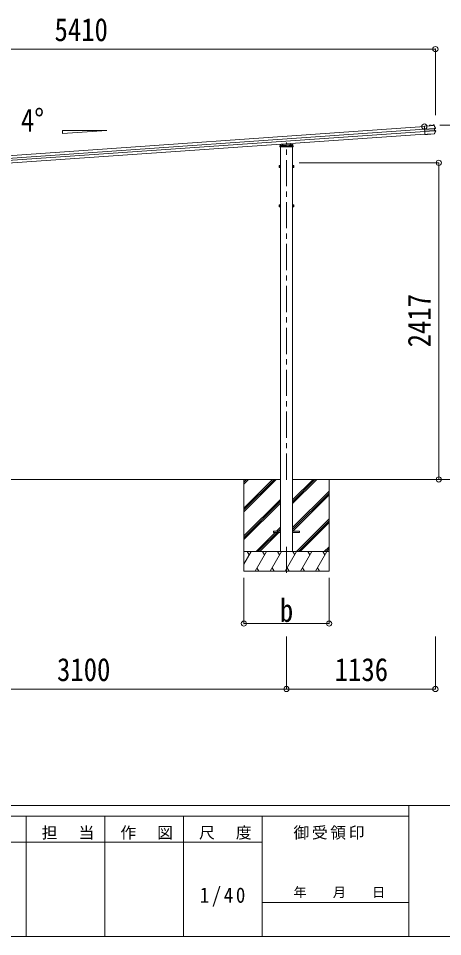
# Model space of a CAD drawing. Units: millimetres at full size, sheet at 1:40. Extents: x -11243 to 11243, y -7760 to 7760.
# Drawn here: x 4143 to 7379, y -7760 to -750 of the extents above; entities that cross this region are included whole.
import ezdxf
from ezdxf.enums import TextEntityAlignment as Align

# ---------------------------------------------------------------- set-up
doc = ezdxf.new("R2010")
doc.units = ezdxf.units.MM
doc.header["$LTSCALE"] = 40
doc.header["$PDMODE"] = 32
doc.header["$PDSIZE"] = 40
doc.linetypes.add('CHAIN1', pattern=[8, 5, -1, 1, -1])
doc.linetypes.add('DASHED1', pattern=[1.8, 1.2, -0.6])
for name, color, linetype, lineweight in [('0-0_0', 7, 'Continuous', 9), ('0-1_本体', 5, 'CHAIN1', 9), ('0-3_ELV2', 4, 'Continuous', 9), ('0-6_OTH_LINE', 6, 'Continuous', 9), ('0-7_SHAPE', 4, 'Continuous', 9), ('F-0_240', 7, 'Continuous', 9)]:
    doc.layers.add(name, color=color, linetype=linetype, lineweight=lineweight)
doc.styles.add('ＭＳ ゴシック', font='')
doc.styles.get('ＭＳ ゴシック').set_extended_font_data('MS Gothic')

msp = doc.modelspace()

# ---------------------------------------------------------------- linework, layer by layer
at = {"layer": '0-0_0'}
for p, q in [((3134.56, -4269.81), (6141.56, -4269.81)), ((5863.06, -4269.81), (5863.06, -4969.81)), ((5863.06, -4488.79), (6082.04, -4269.81)), ((5863.06, -4502.93), (6096.19, -4269.81)), ((5863.06, -4517.07), (6110.33, -4269.81)), ((5863.06, -4304.94), (5898.2, -4269.81)), ((5863.06, -4290.8), (5884.05, -4269.81)), ((5863.06, -4276.66), (5869.91, -4269.81)), ((6234.56, -4453.94), (6418.7, -4269.81)), ((6234.56, -4439.8), (6404.55, -4269.81)), ((6234.56, -4425.66), (6390.41, -4269.81)), ((6234.56, -4269.81), (7091.84, -4269.81)), ((6513.06, -4269.81), (6513.06, -4969.81)), ((6234.56, -4637.79), (6513.06, -4359.29)), ((6234.56, -4651.93), (6513.06, -4373.43)), ((6235.33, -4665.31), (6513.06, -4387.57)), ((5863.06, -4700.92), (6141.56, -4422.42)), ((5863.06, -4715.06), (6141.56, -4436.56)), ((5863.06, -4729.2), (6141.56, -4450.7)), ((6264.67, -4819.81), (6513.06, -4571.42)), ((6278.81, -4819.81), (6513.06, -4585.56)), ((6292.96, -4819.81), (6513.06, -4599.7)), ((5956.31, -4819.81), (6101.81, -4674.31)), ((5970.45, -4819.81), (6141.56, -4648.69)), ((5984.59, -4819.81), (6130.09, -4674.31)), ((6110.81, -4665.31), (6141.56, -4634.55)), ((5863.06, -4819.81), (6513.06, -4819.81)), ((5863.06, -4917.06), (5919.21, -4819.81)), ((5904.21, -4845.79), (5889.21, -4819.81)), ((5948.08, -4969.81), (6034.68, -4819.81)), ((6019.68, -4845.79), (6004.68, -4819.81)), ((6063.55, -4969.81), (6150.15, -4819.81)), ((6135.15, -4845.79), (6120.15, -4819.81)), ((6179.02, -4969.81), (6265.62, -4819.81)), ((6250.62, -4845.79), (6235.62, -4819.81)), ((6294.49, -4969.81), (6381.09, -4819.81)), ((6366.09, -4845.79), (6351.09, -4819.81)), ((6409.96, -4969.81), (6496.56, -4819.81)), ((6466.56, -4819.81), (6481.56, -4845.79)), ((6476.81, -4819.81), (6513.06, -4783.55)), ((6490.95, -4819.81), (6513.06, -4797.69)), ((6505.09, -4819.81), (6513.06, -4811.84)), ((5863.06, -4969.81), (6513.06, -4969.81)), ((5963.08, -4943.83), (5978.08, -4969.81)), ((6078.55, -4943.83), (6093.55, -4969.81)), ((6194.02, -4943.83), (6209.02, -4969.81)), ((6309.49, -4943.83), (6324.49, -4969.81)), ((6424.96, -4943.83), (6439.96, -4969.81))]:
    msp.add_line(p, q, dxfattribs=at)
at = {"layer": '0-1_本体'}
for p, q in [((6188.06, -4272.31), (6188.06, -1697.63)), ((6188.06, -4783.68), (6188.06, -5012.68))]:
    msp.add_line(p, q, dxfattribs=at)
at = {"layer": '0-3_ELV2'}
for p, q in [((7239.75, -1575.92), (2028.67, -1940.32)), ((7241.17, -1596.23), (2030.09, -1960.63)), ((7278.84, -1570), (7239.53, -1572.75)), ((7244.04, -1637.2), (7239.53, -1572.75)), ((7239.64, -1574.25), (7280.44, -1571.4)), ((7241.21, -1596.71), (7314.12, -1591.61)), ((7314.2, -1592.84), (7241.29, -1597.94)), ((7315.17, -1606.71), (7242.26, -1611.81)), ((7242.35, -1613.04), (7315.26, -1607.94)), ((7291.4, -1564.72), (7278.53, -1565.62)), ((7278.53, -1565.62), (7278.84, -1570)), ((7291.5, -1566.21), (7280.13, -1567.01)), ((7280.44, -1571.4), (7280.13, -1567.01)), ((7280.13, -1567.01), (7280.71, -1567.6)), ((7281.15, -1572.02), (7280.44, -1571.4)), ((7291.51, -1566.24), (7290.21, -1566.34)), ((7290.21, -1566.34), (7290.35, -1568.3)), ((7290.35, -1568.3), (7307.3, -1567.11)), ((7291.5, -1566.21), (7291.4, -1564.72)), ((7291.4, -1564.72), (7291.6, -1565.32)), ((7291.5, -1566.21), (7291.51, -1566.24)), ((7291.51, -1566.24), (7291.55, -1566.71)), ((7305.89, -1565.71), (7291.55, -1566.71)), ((7295.73, -1566.42), (7295.83, -1567.91)), ((7301.82, -1567.5), (7301.71, -1566)), ((7305.65, -1564.33), (7305.76, -1563.71)), ((7310.94, -1563.35), (7305.76, -1563.71)), ((7305.89, -1565.71), (7305.86, -1565.24)), ((7307.3, -1567.11), (7307.17, -1565.15)), ((7315.61, -1591.51), (7316.52, -1591.44)), ((7315.97, -1592.83), (7316.48, -1592.8)), ((7316.15, -1607.82), (7316.38, -1607.81)), ((7322.43, -1589.86), (7316.52, -1591.44)), ((7316.52, -1591.44), (7317.66, -1607.77)), ((7316.75, -1607.84), (7317.66, -1607.77)), ((7317.44, -1606.44), (7316.93, -1606.47)), ((7317.18, -1592.63), (7318.11, -1592.57)), ((7317.66, -1607.77), (7323.7, -1608.52)), ((7318.15, -1606.5), (7319.08, -1606.44)), ((7242.38, -1613.47), (2031.29, -1977.86)), ((7243.8, -1633.78), (2032.71, -1998.17)), ((7260.69, -1634.52), (7243.93, -1635.7)), ((7251.49, -1636.28), (7244.01, -1636.8)), ((7260.8, -1636.02), (7244.04, -1637.2)), ((7251.52, -1636.67), (7251.42, -1635.17)), ((7260.69, -1634.52), (7260.87, -1634.14)), ((7260.69, -1634.52), (7260.8, -1636.02)), ((7260.8, -1636.02), (7260.97, -1635.64)), ((7260.87, -1634.14), (7266.85, -1633.73)), ((7260.87, -1634.14), (7260.97, -1635.64)), ((7260.97, -1635.64), (7266.96, -1635.23)), ((7266.85, -1633.73), (7267.08, -1634.08)), ((7314.14, -1630.79), (7267.08, -1634.08)), ((7267.08, -1634.08), (7267.18, -1635.58)), ((7313.32, -1632.35), (7267.18, -1635.58)), ((6139.13, -1720.24), (6188.06, -1716.82)), ((6139.65, -1711.73), (6188.06, -1708.35)), ((6141.56, -4819.81), (6141.56, -1730.75)), ((6188.06, -1708.35), (6236.48, -1711.73)), ((6188.06, -1716.82), (6237, -1720.24)), ((6217.88, -1705.81), (6218.17, -1710.45)), ((6234.56, -4819.81), (6234.56, -1730.75)), ((6237.41, -1712.67), (6238.51, -1730.75)), ((6132.86, -1874.05), (6133.44, -1873.04)), ((6132.86, -1874.05), (6132.86, -1887.05)), ((6132.86, -1887.05), (6133.44, -1888.05)), ((6138.36, -1873.04), (6133.44, -1873.04)), ((6138.36, -1876.79), (6133.44, -1876.79)), ((6138.36, -1884.3), (6133.44, -1884.3)), ((6138.36, -1888.05), (6133.44, -1888.05)), ((6138.36, -1872.84), (6138.36, -1887.85)), ((6139.96, -1873.3), (6138.36, -1873.3)), ((6138.36, -1879.85), (6139.96, -1879.85)), ((6138.36, -1880.85), (6139.96, -1880.85)), ((6138.36, -1887.4), (6139.96, -1887.4)), ((6236.16, -1873.3), (6237.76, -1873.3)), ((6237.76, -1879.85), (6236.16, -1879.85)), ((6237.77, -1880.85), (6236.16, -1880.85)), ((6237.76, -1887.4), (6236.16, -1887.4)), ((6237.76, -1872.84), (6237.76, -1887.85)), ((6237.76, -1872.84), (6242.68, -1872.84)), ((6237.76, -1876.6), (6242.68, -1876.6)), ((6237.76, -1884.1), (6242.68, -1884.1)), ((6237.76, -1887.85), (6242.68, -1887.85)), ((6243.26, -1873.85), (6242.68, -1872.84)), ((6243.26, -1886.85), (6242.68, -1887.85)), ((6243.26, -1873.85), (6243.26, -1886.85)), ((6132.86, -2174.05), (6133.44, -2173.04)), ((6138.36, -2173.04), (6133.44, -2173.04)), ((6138.36, -2172.84), (6138.36, -2187.85)), ((6237.76, -2172.84), (6237.76, -2187.85)), ((6237.76, -2172.84), (6242.68, -2172.84)), ((6243.26, -2173.85), (6242.68, -2172.84)), ((6132.86, -2174.05), (6132.86, -2187.05)), ((6132.86, -2187.05), (6133.44, -2188.05)), ((6138.36, -2176.79), (6133.44, -2176.79)), ((6138.36, -2184.3), (6133.44, -2184.3)), ((6138.36, -2188.05), (6133.44, -2188.05)), ((6139.96, -2173.3), (6138.36, -2173.3)), ((6138.36, -2179.85), (6139.96, -2179.85)), ((6138.36, -2180.85), (6139.96, -2180.85)), ((6138.36, -2187.4), (6139.96, -2187.4)), ((6236.16, -2173.3), (6237.76, -2173.3)), ((6237.76, -2179.85), (6236.16, -2179.85)), ((6237.77, -2180.85), (6236.16, -2180.85)), ((6237.76, -2187.4), (6236.16, -2187.4)), ((6237.76, -2176.6), (6242.68, -2176.6)), ((6237.76, -2184.1), (6242.68, -2184.1)), ((6237.76, -2187.85), (6242.68, -2187.85)), ((6243.26, -2186.85), (6242.68, -2187.85)), ((6243.26, -2173.85), (6243.26, -2186.85)), ((6088.06, -4665.31), (6141.56, -4665.31)), ((6288.06, -4665.31), (6234.56, -4665.31))]:
    msp.add_line(p, q, dxfattribs=at)
at = {"layer": '0-3_ELV2', "linetype": 'DASHED1'}
for p, q in [((6139.2, -1720.25), (6236.93, -1720.25)), ((6141.67, -1713.6), (6140.62, -1730.75)), ((6141.09, -1723.05), (6146.06, -1723.05)), ((6141.14, -1722.25), (6234.99, -1722.25)), ((6188.06, -1718.82), (6141.15, -1722.1)), ((6188.06, -1710.35), (6141.67, -1713.6)), ((6144.86, -1713.37), (6144.86, -1727.02)), ((6144.86, -1727.02), (6145.86, -1728.75)), ((6230.26, -1728.75), (6145.86, -1728.75)), ((6146.06, -1713.29), (6146.06, -1728.75)), ((6147.56, -1721.66), (6147.56, -1728.75)), ((6150.66, -1722.25), (6150.66, -1728.75)), ((6150.79, -1722.25), (6150.79, -1728.75)), ((6151.06, -1721.41), (6151.06, -1728.75)), ((6151.06, -1727.02), (6154.06, -1727.02)), ((6154.06, -1721.2), (6154.06, -1728.75)), ((6157.31, -1721.19), (6157.99, -1710)), ((6160, -1709.86), (6158.73, -1730.75)), ((6162.06, -1720.25), (6162.06, -1722.25)), ((6166.56, -1723.05), (6166.56, -1720.33)), ((6168.06, -1723.05), (6166.56, -1723.05)), ((6168.06, -1720.22), (6168.06, -1723.05)), ((6234.46, -1713.6), (6188.06, -1710.35)), ((6234.98, -1722.1), (6188.06, -1718.82)), ((6208.06, -1723.05), (6208.06, -1720.22)), ((6208.06, -1723.05), (6209.56, -1723.05)), ((6209.56, -1720.33), (6209.56, -1723.05)), ((6214.06, -1722.25), (6214.06, -1720.25)), ((6215.89, -1705.95), (6217.4, -1730.75)), ((6218.17, -1710.45), (6218.82, -1721.19)), ((6222.06, -1721.2), (6222.06, -1728.75)), ((6222.06, -1727.02), (6225.06, -1727.02)), ((6225.06, -1721.41), (6225.06, -1728.75)), ((6225.33, -1722.25), (6225.33, -1728.75)), ((6225.46, -1722.25), (6225.46, -1728.75)), ((6228.56, -1721.66), (6228.56, -1728.75)), ((6230.06, -1713.29), (6230.06, -1728.75)), ((6230.06, -1723.05), (6235.04, -1723.05)), ((6230.26, -1728.75), (6231.26, -1727.02)), ((6231.26, -1713.37), (6231.26, -1727.02)), ((6235.51, -1730.75), (6234.46, -1713.6))]:
    msp.add_line(p, q, dxfattribs=at)
at = {"layer": '0-3_ELV2'}
for points in [[(7311.37, -1564.83), (7305.87, -1565.21), (7305.76, -1563.71)], [(7307.17, -1565.15), (7305.86, -1565.24), (7305.87, -1565.21)], [(7312.52, -1565.48), (7318.04, -1576.7), (7323.28, -1588.07)], [(7324.71, -1610.38), (7319.54, -1620.64), (7314.14, -1630.79)], [(7322.82, -1591.31), (7318.11, -1592.57), (7319.08, -1606.44), (7323.89, -1607.03)], [(7266.85, -1633.73), (7266.96, -1635.23), (7267.18, -1635.58)], [(6238.51, -1730.75), (6137.61, -1730.75), (6138.72, -1712.67)], [(6141.56, -1871.85), (6139.96, -1871.85), (6139.96, -1888.85), (6141.56, -1888.85)], [(6234.56, -1871.85), (6236.16, -1871.85), (6236.16, -1888.85), (6234.56, -1888.85)], [(6141.56, -2171.85), (6139.96, -2171.85), (6139.96, -2188.85), (6141.56, -2188.85)], [(6234.56, -2171.85), (6236.16, -2171.85), (6236.16, -2188.85), (6234.56, -2188.85)], [(6088.06, -4665.31), (6088.06, -4674.31), (6141.56, -4674.31)], [(6288.06, -4665.31), (6288.06, -4674.31), (6234.56, -4674.31)]]:
    msp.add_lwpolyline(points, dxfattribs=at)
for centre, radius, start, end in [((7311.16, -1566.53), 3.19, 26.86597, 94.02466), ((7311.45, -1566.02), 1.2, 26.89869, 94.02902), ((6866.17, -1791.92), 502, 24.03393, 26.8619), ((6875.1, -1390.5), 502, 331.41438, 333.93986), ((7322.09, -1588.6), 1.3, 285.12702, 24.10936), ((7322.1, -1588.6), 2.8, 285, 24.03393), ((7323.54, -1609.81), 1.3, 333.87402, 82.86161), ((7323.55, -1609.81), 2.8, 333.93986, 83), ((7313.1, -1629.17), 3.19, 273.987, 331.41712), ((6139.2, -1721.24), 1, 94, 176.5), ((6139.72, -1712.73), 1, 94, 176.5), ((6236.41, -1712.73), 1, 3.5, 86), ((6236.93, -1721.24), 1, 3.5, 86), ((6145.28, -1880.55), 12.42, 162.41205, 197.58795), ((6136.19, -1874.92), 3.32, 145.61575, 214.38425), ((6136.19, -1886.18), 3.32, 145.61575, 214.38425), ((6239.94, -1874.72), 3.32, 325.61575, 34.38425), ((6230.84, -1880.35), 12.42, 342.41205, 17.58795), ((6239.94, -1885.98), 3.32, 325.61575, 34.38425), ((6136.19, -2174.92), 3.32, 145.61575, 214.38425), ((6239.94, -2174.72), 3.32, 325.61575, 34.38425), ((6145.28, -2180.55), 12.42, 162.41205, 197.58795), ((6136.19, -2186.18), 3.32, 145.61575, 214.38425), ((6230.84, -2180.35), 12.42, 342.41205, 17.58795), ((6239.94, -2185.98), 3.32, 325.61575, 34.38425)]:
    msp.add_arc(centre, radius, start, end, dxfattribs=at)
at = {"layer": '0-3_ELV2', "linetype": 'DASHED1'}
for centre, start, end in [((6139.2, -1721.25), 90, 176.5), ((6236.93, -1721.25), 3.5, 90)]:
    msp.add_arc(centre, 1, start, end, dxfattribs=at)
at = {"layer": '0-3_ELV2'}
for centre, major_axis, ratio, start_param, end_param in [((7280.79, -1568.79), (-0.08, 1.2), 0.052408, 5.1044164, 6.2220988), ((7269.97, -1760.78), (-34.91, 499.28), 0.052408, 5.0964197, 5.1044164), ((7291.82, -1568.5), (-0.22, 3.19), 0.016053, 5.3122341, 6.2220988), ((7305.87, -1567.52), (-0.22, 3.19), 0.016053, 0.0610865, 0.9709512), ((7314.14, -1591.9), (1.5, 0.1), 0.19438, 0.8222243, 1.5707963), ((7314.24, -1593.42), (2.99, 0.21), 0.19438, 0.9410649, 1.5707963), ((7314.14, -1591.9), (1.48, 0.4), 0.014741, 0.0756738, 0.8193583), ((7315.13, -1606.13), (2.99, 0.21), 0.19438, 4.712389, 5.3421204), ((7315.24, -1607.65), (1.5, 0.1), 0.19438, 4.712389, 5.3570179), ((7315.24, -1607.65), (1.52, -0.19), 0.014741, 5.567803, 6.2075115), ((7314.24, -1593.43), (2.95, 0.79), 0.014741, 0.0756738, 0.7041788), ((7315.13, -1606.13), (3.03, -0.37), 0.014741, 5.5790065, 6.2075115)]:
    msp.add_ellipse(centre, major_axis=major_axis, ratio=ratio, start_param=start_param, end_param=end_param, dxfattribs=at)
at = {"layer": '0-6_OTH_LINE'}
for p, q in [((7323.96, -984.72), (1913.96, -984.72)), ((7323.96, -984.72), (7323.96, -1489.69)), ((7800.78, -1565.81), (7356.97, -1565.81)), ((7349.78, -1853.05), (6284.56, -1853.05)), ((7349.78, -1853.05), (7349.78, -4269.81)), ((7800.78, -4269.81), (7091.84, -4269.81)), ((5863.06, -5369.8), (5863.06, -5019.82)), ((6513.06, -5369.8), (6513.06, -5019.82)), ((5863.06, -5369.8), (6513.06, -5369.8)), ((6187.96, -5869.82), (6187.96, -5469.82)), ((7323.96, -5869.82), (7323.96, -5469.82)), ((3087.96, -5869.82), (6187.96, -5869.82)), ((6187.96, -5869.82), (7323.96, -5869.82))]:
    msp.add_line(p, q, dxfattribs=at)
for p in [(7323.96, -984.72), (7239.75, -1575.92), (7349.78, -1853.05), (7349.78, -4269.81), (5863.06, -5369.8), (6513.06, -5369.8), (6187.96, -5869.82), (7323.96, -5869.82)]:
    msp.add_point(p, dxfattribs=at)
at = {"layer": '0-7_SHAPE'}
for p, q in [((4480.81, -1606.35), (4816.81, -1606.35)), ((4480.81, -1629.84), (4480.81, -1606.35)), ((4816.81, -1606.35), (4480.81, -1629.84))]:
    msp.add_line(p, q, dxfattribs=at)
at = {"layer": 'F-0_240', "color": 5}
for p, q in [((-11242.74, -6760), (10677.26, -6760)), ((7121.58, -6760), (7121.58, -7760)), ((-11242.74, -6840), (7121.58, -6840)), ((4201.58, -6840), (4201.58, -7760)), ((4801.58, -6840), (4801.58, -7760)), ((5401.58, -6840), (5401.58, -7760)), ((6001.58, -6840), (6001.58, -7760)), ((3601.58, -7040), (6001.58, -7040)), ((6001.58, -7500), (7121.58, -7500)), ((-11242.74, -7760), (10677.26, -7760))]:
    msp.add_line(p, q, dxfattribs=at)

# ---------------------------------------------------------------- texts
at = {"layer": '0-6_OTH_LINE', "color": 7, "style": 'ＭＳ ゴシック', "width": 0.85}
for s, p in [('5410', (4418.96, -976.72)), ('b', (6138.06, -5409.8)), ('3100', (4437.96, -5861.82)), ('1136', (6555.96, -5861.82))]:
    msp.add_text(s, height=176, dxfattribs=at).set_placement(p, align=Align.BOTTOM_LEFT)
msp.add_text('2417', height=176, rotation=90, dxfattribs=at).set_placement((7341.78, -3261.43), align=Align.BOTTOM_LEFT)
at = {"layer": '0-7_SHAPE', "color": 7, "style": 'ＭＳ ゴシック', "width": 0.85}
msp.add_text('4°', height=176, dxfattribs=at).set_placement((4162.52, -1667.56), align=Align.BOTTOM_LEFT)
at = {"layer": 'F-0_240', "style": 'ＭＳ ゴシック'}
msp.add_text('年\u3000\u3000月\u3000\u3000日', height=73.31, dxfattribs=at).set_placement((6241.58, -7480), align=Align.BOTTOM_LEFT)
at = {"layer": 'F-0_240', "attachment_point": 7, "style": 'ＭＳ ゴシック'}
for s, insert, char_height in [('\\T1.17;担\u3000当', (4321.58, -7020), 87.98), ('\\T1.17;作\u3000図', (4921.58, -7020), 87.98), ('\\T1.17;尺\u3000度', (5521.58, -7020), 87.98), ('\\T1.17;御受領印', (6241.58, -7020), 87.98), ('\\T1.28;\\W0.9;1/40', (5526.58, -7530), 117.3)]:
    msp.add_mtext(s, dxfattribs=dict(at, insert=insert, char_height=char_height))

doc.saveas('drawing.dxf')
